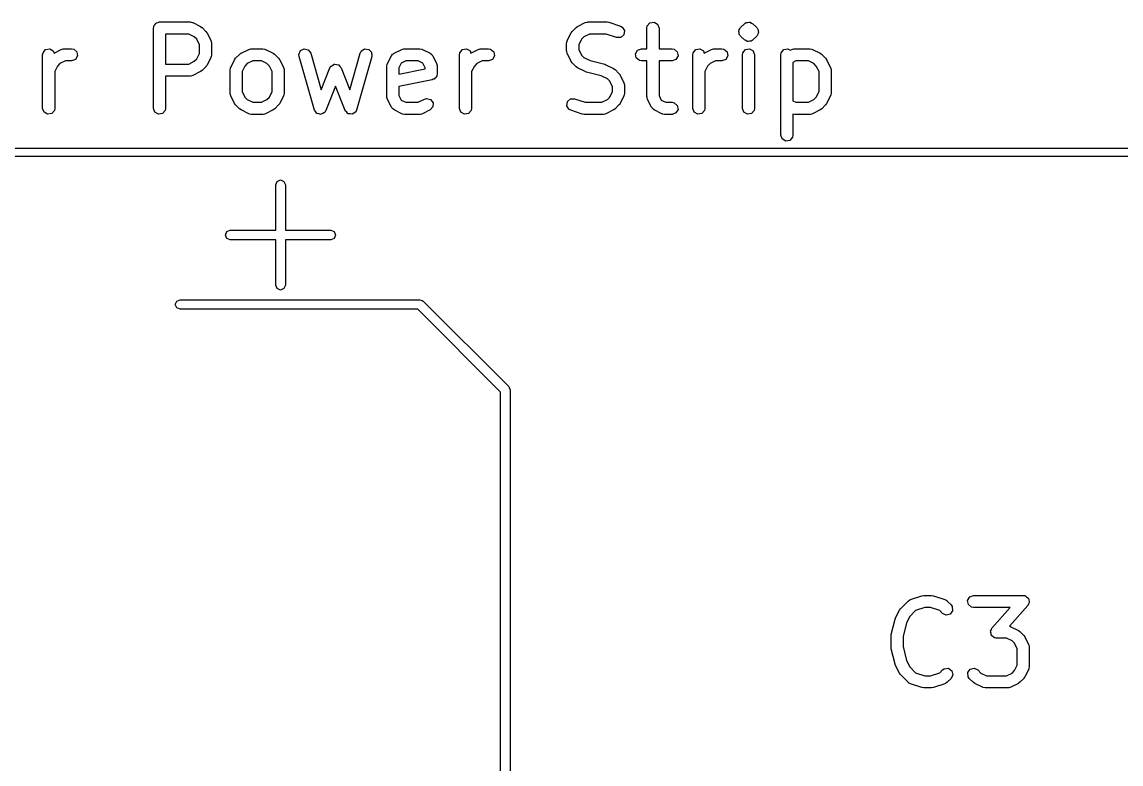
# Model space of a CAD drawing. Extents: x 58.1 to 150, y -119.5 to -80.4.
# Drawn here: x 74.93 to 88.62, y -89.61 to -80.38 of the extents above; entities that cross this region are included whole.
import ezdxf

# ---------------------------------------------------------------- set-up
doc = ezdxf.new("R2010")
doc.units = 0
doc.layers.add('BLACK', color=7, linetype='CONTINUOUS')

msp = doc.modelspace()

# ---------------------------------------------------------------- linework, layer by layer
at = {"layer": 'BLACK', "linetype": 'CONTINUOUS'}
for p, q in [((76.5714, -80.4524), (76.5731, -80.4426)), ((76.5714, -81.4524), (76.5714, -80.4524)), ((76.5726, -80.4394), (76.5742, -80.4365)), ((76.5731, -80.4426), (76.5726, -80.4394)), ((76.5742, -80.4365), (76.576, -80.4267)), ((76.576, -80.4267), (76.5885, -80.4118)), ((76.5885, -80.4118), (76.5982, -80.3949)), ((76.5982, -80.3949), (76.6046, -80.3926)), ((76.6046, -80.3926), (76.6089, -80.3874)), ((76.6089, -80.3874), (76.6281, -80.384)), ((76.6281, -80.384), (76.6464, -80.3774)), ((76.6464, -80.3774), (77.0274, -80.3774)), ((77.0274, -80.3774), (77.053, -80.3819)), ((77.053, -80.3819), (77.0565, -80.3848)), ((77.0565, -80.3848), (77.0609, -80.3853)), ((77.0609, -80.3853), (77.1562, -80.4329)), ((77.1562, -80.4329), (77.1742, -80.4463)), ((77.1742, -80.4463), (77.1757, -80.447)), ((77.1757, -80.447), (77.2233, -80.4946)), ((81.7839, -80.4946), (81.8315, -80.447)), ((81.8315, -80.447), (81.8499, -80.4341)), ((81.8499, -80.4341), (81.851, -80.4329)), ((81.851, -80.4329), (81.9462, -80.3853)), ((81.9462, -80.3853), (81.9712, -80.3779)), ((81.9712, -80.3779), (81.9755, -80.3789)), ((81.9755, -80.3789), (81.9798, -80.3774)), ((81.9798, -80.3774), (82.2179, -80.3774)), ((82.2179, -80.3774), (82.2399, -80.3813)), ((82.2399, -80.3813), (82.2416, -80.3812)), ((82.2416, -80.3812), (82.3844, -80.4288)), ((82.3844, -80.4288), (82.4073, -80.4413)), ((82.4073, -80.4413), (82.4342, -80.485)), ((82.7143, -80.4524), (82.7188, -80.4267)), ((82.7143, -80.7107), (82.7143, -80.4524)), ((82.7188, -80.4267), (82.7518, -80.3874)), ((82.7518, -80.3874), (82.8023, -80.3785)), ((82.8023, -80.3785), (82.8467, -80.4042)), ((82.8467, -80.4042), (82.8643, -80.4524)), ((82.8643, -80.4524), (82.8643, -80.7107)), ((83.8709, -80.4646), (83.8791, -80.447)), ((83.8791, -80.447), (83.9267, -80.3993)), ((83.9267, -80.3993), (83.9348, -80.3937)), ((83.9348, -80.3937), (83.9367, -80.3909)), ((83.9367, -80.3909), (83.94, -80.3901)), ((83.94, -80.3901), (83.9401, -80.39)), ((83.9401, -80.39), (83.9423, -80.3874)), ((83.9423, -80.3874), (83.9443, -80.3871)), ((83.9443, -80.3871), (83.9481, -80.3844)), ((83.9481, -80.3844), (83.9675, -80.3827)), ((83.9675, -80.3827), (83.9863, -80.3777)), ((83.9863, -80.3777), (83.9894, -80.3791)), ((83.9894, -80.3791), (83.9928, -80.3785)), ((83.9928, -80.3785), (83.9958, -80.3802)), ((83.9958, -80.3802), (83.9992, -80.3799)), ((83.9992, -80.3799), (84.0151, -80.3911)), ((84.0151, -80.3911), (84.0328, -80.3993)), ((84.0328, -80.3993), (84.0804, -80.447)), ((84.0804, -80.447), (84.0861, -80.4551)), ((84.0861, -80.4551), (84.0888, -80.457)), ((76.7214, -80.5274), (76.7214, -80.9012)), ((77.0097, -80.5274), (76.7214, -80.5274)), ((77.0782, -80.5616), (77.0097, -80.5274)), ((77.1086, -80.592), (77.0782, -80.5616)), ((77.1429, -80.6606), (77.1086, -80.592)), ((77.2233, -80.4946), (77.2361, -80.513)), ((77.2361, -80.513), (77.2373, -80.5141)), ((77.2373, -80.5141), (77.2849, -80.6093)), ((81.7222, -80.6093), (81.7698, -80.5141)), ((81.7698, -80.5141), (81.7832, -80.4961)), ((81.7832, -80.4961), (81.7839, -80.4946)), ((81.8985, -80.592), (81.8643, -80.6606)), ((81.9289, -80.5616), (81.8985, -80.592)), ((81.9975, -80.5274), (81.9289, -80.5616)), ((82.2057, -80.5274), (81.9975, -80.5274)), ((82.337, -80.5712), (82.2057, -80.5274)), ((82.3883, -80.5697), (82.337, -80.5712)), ((82.4267, -80.5357), (82.3883, -80.5697)), ((82.4342, -80.485), (82.4267, -80.5357)), ((83.8574, -80.4935), (83.8603, -80.4873)), ((83.8625, -80.5123), (83.8574, -80.4935)), ((83.8597, -80.4806), (83.8709, -80.4646)), ((83.8603, -80.4873), (83.8597, -80.4806)), ((83.8642, -80.5317), (83.8625, -80.5123)), ((83.8698, -80.5398), (83.8642, -80.5317)), ((83.8707, -80.543), (83.8698, -80.5398)), ((83.8734, -80.5449), (83.8707, -80.543)), ((83.8791, -80.553), (83.8734, -80.5449)), ((83.9267, -80.6007), (83.8791, -80.553)), ((84.0804, -80.553), (84.0328, -80.6007)), ((84.0886, -80.5354), (84.0804, -80.553)), ((84.0998, -80.5194), (84.0886, -80.5354)), ((84.0888, -80.457), (84.0897, -80.4602)), ((84.0897, -80.4602), (84.0954, -80.4683)), ((84.0954, -80.4683), (84.0971, -80.4877)), ((84.0971, -80.4877), (84.1021, -80.5065)), ((84.1021, -80.5065), (84.0992, -80.5127)), ((84.0992, -80.5127), (84.0998, -80.5194)), ((75.195, -80.7601), (75.228, -80.7208)), ((75.228, -80.7208), (75.2785, -80.7119)), ((75.2785, -80.7119), (75.3229, -80.7375)), ((75.3324, -80.7636), (75.4224, -80.7186)), ((75.4224, -80.7186), (75.4474, -80.7112)), ((75.4474, -80.7112), (75.4517, -80.7122)), ((75.4517, -80.7122), (75.456, -80.7107)), ((75.456, -80.7107), (75.5512, -80.7107)), ((75.5512, -80.7107), (75.5768, -80.7152)), ((75.5768, -80.7152), (75.6161, -80.7482)), ((77.1429, -80.768), (77.1429, -80.6606)), ((77.2849, -80.6093), (77.2924, -80.6343)), ((77.2924, -80.6343), (77.2913, -80.6386)), ((77.2913, -80.6386), (77.2929, -80.6429)), ((77.2929, -80.6429), (77.2929, -80.7857)), ((77.6605, -80.7663), (77.7557, -80.7186)), ((77.7557, -80.7186), (77.7807, -80.7112)), ((77.7807, -80.7112), (77.7851, -80.7122)), ((77.7851, -80.7122), (77.7893, -80.7107)), ((77.7893, -80.7107), (77.9321, -80.7107)), ((77.9321, -80.7107), (77.9578, -80.7152)), ((77.9578, -80.7152), (77.9612, -80.7181)), ((77.9612, -80.7181), (77.9657, -80.7186)), ((77.9657, -80.7186), (78.0609, -80.7663)), ((78.4021, -80.7336), (78.4482, -80.7111)), ((78.4482, -80.7111), (78.498, -80.7236)), ((78.498, -80.7236), (78.5281, -80.7651)), ((79.1571, -80.7417), (79.1996, -80.713)), ((79.1996, -80.713), (79.2507, -80.7183)), ((79.2507, -80.7183), (79.2863, -80.7551)), ((79.5653, -80.7663), (79.6605, -80.7186)), ((79.6605, -80.7186), (79.6855, -80.7112)), ((79.6855, -80.7112), (79.6898, -80.7122)), ((79.6898, -80.7122), (79.694, -80.7107)), ((79.694, -80.7107), (79.8845, -80.7107)), ((79.8845, -80.7107), (79.9102, -80.7152)), ((79.9102, -80.7152), (79.9136, -80.7181)), ((79.9136, -80.7181), (79.9181, -80.7186)), ((79.9181, -80.7186), (80.0133, -80.7663)), ((80.3855, -80.7601), (80.4185, -80.7208)), ((80.4185, -80.7208), (80.469, -80.7119)), ((80.469, -80.7119), (80.5134, -80.7375)), ((80.5229, -80.7636), (80.6129, -80.7186)), ((80.6129, -80.7186), (80.6379, -80.7112)), ((80.6379, -80.7112), (80.6422, -80.7122)), ((80.6422, -80.7122), (80.6464, -80.7107)), ((80.6464, -80.7107), (80.7417, -80.7107)), ((80.7417, -80.7107), (80.7673, -80.7152)), ((80.7673, -80.7152), (80.8066, -80.7482)), ((81.7143, -80.6429), (81.7188, -80.6172)), ((81.7143, -80.7381), (81.7143, -80.6429)), ((81.7188, -80.6172), (81.7217, -80.6138)), ((81.7217, -80.6138), (81.7222, -80.6093)), ((81.8643, -80.6606), (81.8643, -80.7204)), ((81.8643, -80.7204), (81.8985, -80.7889)), ((82.5726, -80.7727), (82.5982, -80.7283)), ((82.5982, -80.7283), (82.6464, -80.7107)), ((82.6464, -80.7107), (82.7143, -80.7107)), ((82.8643, -80.7107), (83.0274, -80.7107)), ((83.0274, -80.7107), (83.053, -80.7152)), ((83.053, -80.7152), (83.0923, -80.7482)), ((83.2902, -80.7601), (83.3232, -80.7208)), ((83.3232, -80.7208), (83.3737, -80.7119)), ((83.3737, -80.7119), (83.4182, -80.7375)), ((83.4277, -80.7636), (83.5176, -80.7186)), ((83.5176, -80.7186), (83.5426, -80.7112)), ((83.5426, -80.7112), (83.547, -80.7122)), ((83.547, -80.7122), (83.5512, -80.7107)), ((83.5512, -80.7107), (83.6464, -80.7107)), ((83.6464, -80.7107), (83.6721, -80.7152)), ((83.6721, -80.7152), (83.7114, -80.7482)), ((83.9093, -80.7601), (83.9423, -80.7208)), ((83.9444, -80.6089), (83.9267, -80.6007)), ((83.9423, -80.7208), (83.9928, -80.7119)), ((83.9603, -80.6201), (83.9444, -80.6089)), ((83.9638, -80.6198), (83.9603, -80.6201)), ((83.9667, -80.6215), (83.9638, -80.6198)), ((83.9701, -80.6209), (83.9667, -80.6215)), ((83.9732, -80.6223), (83.9701, -80.6209)), ((83.992, -80.6173), (83.9732, -80.6223)), ((84.0115, -80.6156), (83.992, -80.6173)), ((83.9928, -80.7119), (84.0372, -80.7375)), ((84.0153, -80.6129), (84.0115, -80.6156)), ((84.0173, -80.6126), (84.0153, -80.6129)), ((84.0194, -80.61), (84.0173, -80.6126)), ((84.0196, -80.6099), (84.0194, -80.61)), ((84.0228, -80.6091), (84.0196, -80.6099)), ((84.0247, -80.6063), (84.0228, -80.6091)), ((84.0328, -80.6007), (84.0247, -80.6063)), ((84.3855, -80.7601), (84.4185, -80.7208)), ((84.4185, -80.7208), (84.469, -80.7119)), ((84.469, -80.7119), (84.4979, -80.7285)), ((84.4979, -80.7285), (84.5176, -80.7186)), ((84.5176, -80.7186), (84.5426, -80.7112)), ((84.5426, -80.7112), (84.547, -80.7122)), ((84.547, -80.7122), (84.5512, -80.7107)), ((84.5512, -80.7107), (84.7417, -80.7107)), ((84.7417, -80.7107), (84.7673, -80.7152)), ((84.7673, -80.7152), (84.7708, -80.7181)), ((84.7708, -80.7181), (84.7752, -80.7186)), ((84.7752, -80.7186), (84.8704, -80.7663)), ((75.1905, -80.7857), (75.195, -80.7601)), ((75.1905, -81.4524), (75.1905, -80.7857)), ((75.3229, -80.7375), (75.3324, -80.7636)), ((75.4737, -80.8607), (75.4051, -80.895)), ((75.5512, -80.8607), (75.4737, -80.8607)), ((75.5994, -80.8432), (75.5512, -80.8607)), ((75.6251, -80.7987), (75.5994, -80.8432)), ((75.6161, -80.7482), (75.6251, -80.7987)), ((77.0097, -80.9012), (77.0782, -80.8669)), ((77.0782, -80.8669), (77.1086, -80.8365)), ((77.1086, -80.8365), (77.1429, -80.768)), ((77.2849, -80.8193), (77.2373, -80.9145)), ((77.2855, -80.8148), (77.2849, -80.8193)), ((77.2883, -80.8114), (77.2855, -80.8148)), ((77.2929, -80.7857), (77.2883, -80.8114)), ((77.5317, -80.9426), (77.5793, -80.8474)), ((77.5793, -80.8474), (77.5927, -80.8294)), ((77.5927, -80.8294), (77.5934, -80.8279)), ((77.5934, -80.8279), (77.641, -80.7803)), ((77.641, -80.7803), (77.6594, -80.7674)), ((77.6594, -80.7674), (77.6605, -80.7663)), ((77.807, -80.8607), (77.7385, -80.895)), ((77.9144, -80.8607), (77.807, -80.8607)), ((77.983, -80.895), (77.9144, -80.8607)), ((78.0609, -80.7663), (78.0789, -80.7796)), ((78.0789, -80.7796), (78.0804, -80.7803)), ((78.0804, -80.7803), (78.128, -80.8279)), ((78.128, -80.8279), (78.1409, -80.8463)), ((78.1409, -80.8463), (78.1421, -80.8474)), ((78.1421, -80.8474), (78.1897, -80.9426)), ((78.3811, -80.7804), (78.4021, -80.7336)), ((78.3838, -80.8063), (78.3811, -80.7804)), ((78.5743, -81.473), (78.3838, -80.8063)), ((78.5281, -80.7651), (78.6583, -81.2208)), ((79.0155, -81.2208), (79.1457, -80.7651)), ((79.29, -80.8063), (79.0995, -81.473)), ((79.1457, -80.7651), (79.1571, -80.7417)), ((79.2863, -80.7551), (79.29, -80.8063)), ((79.4841, -80.895), (79.5317, -80.7998)), ((79.5317, -80.7998), (79.5472, -80.7789)), ((79.5472, -80.7789), (79.5575, -80.7744)), ((79.5575, -80.7744), (79.5653, -80.7663)), ((79.7118, -80.8607), (79.6547, -80.8892)), ((79.8668, -80.8607), (79.7118, -80.8607)), ((79.9239, -80.8892), (79.8668, -80.8607)), ((80.0133, -80.7663), (80.0342, -80.7818)), ((80.0342, -80.7818), (80.0387, -80.7921)), ((80.0387, -80.7921), (80.0468, -80.7998)), ((80.0468, -80.7998), (80.0945, -80.895)), ((80.381, -80.7857), (80.3855, -80.7601)), ((80.381, -81.4524), (80.381, -80.7857)), ((80.5134, -80.7375), (80.5229, -80.7636)), ((80.6641, -80.8607), (80.5956, -80.895)), ((80.7417, -80.8607), (80.6641, -80.8607)), ((80.7899, -80.8432), (80.7417, -80.8607)), ((80.8155, -80.7987), (80.7899, -80.8432)), ((80.8066, -80.7482), (80.8155, -80.7987)), ((81.7158, -80.7423), (81.7143, -80.7381)), ((81.7148, -80.7467), (81.7158, -80.7423)), ((81.7222, -80.7716), (81.7148, -80.7467)), ((81.7698, -80.8669), (81.7222, -80.7716)), ((81.771, -80.868), (81.7698, -80.8669)), ((81.8985, -80.7889), (81.929, -80.8193)), ((81.929, -80.8193), (82.0059, -80.8578)), ((82.0059, -80.8578), (82.1884, -80.9034)), ((82.5815, -80.8232), (82.5726, -80.7727)), ((82.6208, -80.8562), (82.5815, -80.8232)), ((82.6464, -80.8607), (82.6208, -80.8562)), ((82.7143, -80.8607), (82.6464, -80.8607)), ((82.7143, -81.3095), (82.7143, -80.8607)), ((83.0274, -80.8607), (82.8643, -80.8607)), ((82.8643, -80.8607), (82.8643, -81.2918)), ((83.0756, -80.8432), (83.0274, -80.8607)), ((83.1012, -80.7987), (83.0756, -80.8432)), ((83.0923, -80.7482), (83.1012, -80.7987)), ((83.2857, -80.7857), (83.2902, -80.7601)), ((83.2857, -81.4524), (83.2857, -80.7857)), ((83.4182, -80.7375), (83.4277, -80.7636)), ((83.5689, -80.8607), (83.5004, -80.895)), ((83.6464, -80.8607), (83.5689, -80.8607)), ((83.6946, -80.8432), (83.6464, -80.8607)), ((83.7203, -80.7987), (83.6946, -80.8432)), ((83.7114, -80.7482), (83.7203, -80.7987)), ((83.9048, -80.7857), (83.9093, -80.7601)), ((83.9048, -81.4524), (83.9048, -80.7857)), ((84.0372, -80.7375), (84.0548, -80.7857)), ((84.0548, -80.7857), (84.0548, -81.4524)), ((84.381, -80.7857), (84.3855, -80.7601)), ((84.381, -81.7857), (84.381, -80.7857)), ((84.5689, -80.8607), (84.531, -80.8797)), ((84.724, -80.8607), (84.5689, -80.8607)), ((84.7925, -80.895), (84.724, -80.8607)), ((84.8704, -80.7663), (84.8885, -80.7796)), ((84.8885, -80.7796), (84.8899, -80.7803)), ((84.8899, -80.7803), (84.9376, -80.8279)), ((84.9376, -80.8279), (84.9504, -80.8463)), ((84.9504, -80.8463), (84.9516, -80.8474)), ((84.9516, -80.8474), (84.9992, -80.9426)), ((75.3747, -80.9254), (75.3405, -80.9939)), ((75.3405, -80.9939), (75.3405, -81.4524)), ((75.4051, -80.895), (75.3747, -80.9254)), ((76.7214, -80.9012), (77.0097, -80.9012)), ((77.1562, -80.9957), (77.0609, -81.0433)), ((77.1573, -80.9945), (77.1562, -80.9957)), ((77.1757, -80.9816), (77.1573, -80.9945)), ((77.2233, -80.934), (77.1757, -80.9816)), ((77.224, -80.9325), (77.2233, -80.934)), ((77.2373, -80.9145), (77.224, -80.9325)), ((77.5238, -80.9762), (77.5283, -80.9505)), ((77.5238, -81.2619), (77.5238, -80.9762)), ((77.5283, -80.9505), (77.5312, -80.9471)), ((77.5312, -80.9471), (77.5317, -80.9426)), ((77.7081, -80.9254), (77.6738, -80.9939)), ((77.6738, -80.9939), (77.6738, -81.2442)), ((77.7385, -80.895), (77.7081, -80.9254)), ((78.0134, -80.9254), (77.983, -80.895)), ((78.0476, -80.9939), (78.0134, -80.9254)), ((78.0476, -81.2442), (78.0476, -80.9939)), ((78.1897, -80.9426), (78.1971, -80.9676)), ((78.1971, -80.9676), (78.1961, -80.972)), ((78.1961, -80.972), (78.1976, -80.9762)), ((78.1976, -80.9762), (78.1976, -81.2619)), ((78.6583, -81.2208), (78.7673, -80.9483)), ((78.7673, -80.9483), (78.7771, -80.9325)), ((78.7771, -80.9325), (78.778, -80.9298)), ((78.778, -80.9298), (78.7792, -80.929)), ((78.7792, -80.929), (78.781, -80.9262)), ((78.781, -80.9262), (78.8016, -80.9151)), ((78.8016, -80.9151), (78.8216, -80.9028)), ((78.8216, -80.9028), (78.824, -80.9031)), ((78.824, -80.9031), (78.8262, -80.902)), ((78.8262, -80.902), (78.8491, -80.9068)), ((78.8491, -80.9068), (78.8723, -80.9101)), ((78.8723, -80.9101), (78.874, -80.9119)), ((78.874, -80.9119), (78.8764, -80.9124)), ((78.8764, -80.9124), (78.8909, -80.9309)), ((78.8909, -80.9309), (78.9065, -80.9483)), ((78.9065, -80.9483), (79.0155, -81.2208)), ((79.4762, -80.9286), (79.4807, -80.9029)), ((79.4762, -81.3095), (79.4762, -80.9286)), ((79.4807, -80.9029), (79.4836, -80.8995)), ((79.4836, -80.8995), (79.4841, -80.895)), ((79.6547, -80.8892), (79.6262, -80.9463)), ((79.6262, -80.9463), (79.6262, -81.0276)), ((79.6262, -81.0276), (79.9524, -80.9623)), ((79.9524, -80.9463), (79.9239, -80.8892)), ((79.9524, -80.9623), (79.9524, -80.9463)), ((80.0945, -80.895), (80.1019, -80.92)), ((80.1019, -80.92), (80.1008, -80.9244)), ((80.1008, -80.9244), (80.1024, -80.9286)), ((80.1024, -80.9286), (80.1024, -81.0238)), ((80.5652, -80.9254), (80.531, -80.9939)), ((80.531, -80.9939), (80.531, -81.4524)), ((80.5956, -80.895), (80.5652, -80.9254)), ((81.7839, -80.8864), (81.771, -80.868)), ((81.8315, -80.934), (81.7839, -80.8864)), ((81.833, -80.9347), (81.8315, -80.934)), ((81.851, -80.948), (81.833, -80.9347)), ((81.9462, -80.9957), (81.851, -80.948)), ((81.9497, -80.9961), (81.9462, -80.9957)), ((81.9616, -81.0013), (81.9497, -80.9961)), ((82.1441, -81.047), (81.9616, -81.0013)), ((82.1884, -80.9034), (82.2003, -80.9087)), ((82.2003, -80.9087), (82.2038, -80.9091)), ((82.2038, -80.9091), (82.299, -80.9567)), ((82.299, -80.9567), (82.317, -80.9701)), ((82.317, -80.9701), (82.3185, -80.9708)), ((82.3185, -80.9708), (82.3661, -81.0184)), ((83.47, -80.9254), (83.4357, -80.9939)), ((83.4357, -80.9939), (83.4357, -81.4524)), ((83.5004, -80.895), (83.47, -80.9254)), ((84.531, -80.8797), (84.531, -81.3584)), ((84.8229, -80.9254), (84.7925, -80.895)), ((84.8571, -80.9939), (84.8229, -80.9254)), ((84.8571, -81.2442), (84.8571, -80.9939)), ((84.9992, -80.9426), (85.0066, -80.9676)), ((85.0066, -80.9676), (85.0056, -80.972)), ((85.0056, -80.972), (85.0071, -80.9762)), ((85.0071, -80.9762), (85.0071, -81.2619)), ((77.0274, -81.0512), (76.7214, -81.0512)), ((76.7214, -81.0512), (76.7214, -81.4524)), ((77.0316, -81.0497), (77.0274, -81.0512)), ((77.036, -81.0507), (77.0316, -81.0497)), ((77.0609, -81.0433), (77.036, -81.0507)), ((80.0421, -81.0974), (79.6262, -81.1805)), ((80.0527, -81.0909), (80.0421, -81.0974)), ((80.0649, -81.0888), (80.0527, -81.0909)), ((80.0739, -81.078), (80.0649, -81.0888)), ((80.0859, -81.0707), (80.0739, -81.078)), ((80.0899, -81.059), (80.0859, -81.0707)), ((80.0979, -81.0495), (80.0899, -81.059)), ((80.1024, -81.0238), (80.0979, -81.0495)), ((82.221, -81.0854), (82.1441, -81.047)), ((82.2515, -81.1159), (82.221, -81.0854)), ((82.2857, -81.1844), (82.2515, -81.1159)), ((82.3661, -81.0184), (82.379, -81.0368)), ((82.379, -81.0368), (82.3802, -81.0379)), ((82.3802, -81.0379), (82.4278, -81.1331)), ((82.4278, -81.1331), (82.4352, -81.1581)), ((77.5253, -81.2661), (77.5238, -81.2619)), ((77.5243, -81.2705), (77.5253, -81.2661)), ((77.5317, -81.2954), (77.5243, -81.2705)), ((77.6738, -81.2442), (77.7081, -81.3127)), ((78.0134, -81.3127), (78.0476, -81.2442)), ((78.1976, -81.2619), (78.1931, -81.2876)), ((78.8369, -81.1781), (78.7161, -81.4802)), ((78.9577, -81.4802), (78.8369, -81.1781)), ((79.6262, -81.1805), (79.6262, -81.2918)), ((82.2515, -81.3127), (82.2857, -81.2442)), ((82.2857, -81.2442), (82.2857, -81.1844)), ((82.4357, -81.2619), (82.4312, -81.2876)), ((82.4352, -81.1581), (82.4342, -81.1625)), ((82.4342, -81.1625), (82.4357, -81.1667)), ((82.4357, -81.1667), (82.4357, -81.2619)), ((84.8229, -81.3127), (84.8571, -81.2442)), ((85.0071, -81.2619), (85.0026, -81.2876)), ((77.5793, -81.3907), (77.5317, -81.2954)), ((77.5805, -81.3918), (77.5793, -81.3907)), ((77.5934, -81.4102), (77.5805, -81.3918)), ((77.641, -81.4578), (77.5934, -81.4102)), ((77.7081, -81.3127), (77.7385, -81.3431)), ((77.7385, -81.3431), (77.807, -81.3774)), ((77.807, -81.3774), (77.9144, -81.3774)), ((77.9144, -81.3774), (77.983, -81.3431)), ((77.983, -81.3431), (78.0134, -81.3127)), ((78.128, -81.4102), (78.0804, -81.4578)), ((78.1287, -81.4087), (78.128, -81.4102)), ((78.1421, -81.3907), (78.1287, -81.4087)), ((78.1897, -81.2954), (78.1421, -81.3907)), ((78.1902, -81.291), (78.1897, -81.2954)), ((78.1931, -81.2876), (78.1902, -81.291)), ((79.4777, -81.3137), (79.4762, -81.3095)), ((79.4767, -81.3181), (79.4777, -81.3137)), ((79.4841, -81.3431), (79.4767, -81.3181)), ((79.5317, -81.4383), (79.4841, -81.3431)), ((79.6262, -81.2918), (79.6547, -81.3489)), ((79.6547, -81.3489), (79.7118, -81.3774)), ((79.7118, -81.3774), (79.8668, -81.3774)), ((79.8668, -81.3774), (79.9462, -81.3377)), ((79.9462, -81.3377), (79.9712, -81.3303)), ((79.9712, -81.3303), (80.0211, -81.3422)), ((80.0211, -81.3422), (80.0516, -81.3834)), ((80.0516, -81.3834), (80.0486, -81.4346)), ((81.7158, -81.4198), (81.7233, -81.369)), ((81.7233, -81.369), (81.7617, -81.335)), ((81.7617, -81.335), (81.813, -81.3336)), ((81.813, -81.3336), (81.9443, -81.3774)), ((81.9443, -81.3774), (82.1525, -81.3774)), ((82.1525, -81.3774), (82.221, -81.3431)), ((82.221, -81.3431), (82.2515, -81.3127)), ((82.3661, -81.4102), (82.3185, -81.4578)), ((82.3668, -81.4087), (82.3661, -81.4102)), ((82.3802, -81.3907), (82.3668, -81.4087)), ((82.4278, -81.2954), (82.3802, -81.3907)), ((82.4283, -81.291), (82.4278, -81.2954)), ((82.4312, -81.2876), (82.4283, -81.291)), ((82.7158, -81.3137), (82.7143, -81.3095)), ((82.7148, -81.3181), (82.7158, -81.3137)), ((82.7222, -81.3431), (82.7148, -81.3181)), ((82.7698, -81.4383), (82.7222, -81.3431)), ((82.8643, -81.2918), (82.8928, -81.3489)), ((82.8928, -81.3489), (82.9498, -81.3774)), ((82.9498, -81.3774), (83.0274, -81.3774)), ((83.0274, -81.3774), (83.053, -81.3819)), ((83.053, -81.3819), (83.0923, -81.4149)), ((84.531, -81.3584), (84.5689, -81.3774)), ((84.5689, -81.3774), (84.724, -81.3774)), ((84.724, -81.3774), (84.7925, -81.3431)), ((84.7925, -81.3431), (84.8229, -81.3127)), ((84.9376, -81.4102), (84.8899, -81.4578)), ((84.9382, -81.4087), (84.9376, -81.4102)), ((84.9516, -81.3907), (84.9382, -81.4087)), ((84.9992, -81.2954), (84.9516, -81.3907)), ((84.9997, -81.291), (84.9992, -81.2954)), ((85.0026, -81.2876), (84.9997, -81.291)), ((75.208, -81.5006), (75.1905, -81.4524)), ((75.2525, -81.5262), (75.208, -81.5006)), ((75.303, -81.5173), (75.2525, -81.5262)), ((75.336, -81.478), (75.303, -81.5173)), ((75.3405, -81.4524), (75.336, -81.478)), ((76.589, -81.5006), (76.5714, -81.4524)), ((76.6334, -81.5262), (76.589, -81.5006)), ((76.6839, -81.5173), (76.6334, -81.5262)), ((76.7169, -81.478), (76.6839, -81.5173)), ((76.7214, -81.4524), (76.7169, -81.478)), ((77.6425, -81.4585), (77.641, -81.4578)), ((77.6605, -81.4718), (77.6425, -81.4585)), ((77.7557, -81.5195), (77.6605, -81.4718)), ((77.7602, -81.52), (77.7557, -81.5195)), ((77.7636, -81.5229), (77.7602, -81.52)), ((77.7893, -81.5274), (77.7636, -81.5229)), ((77.9321, -81.5274), (77.7893, -81.5274)), ((77.9364, -81.5258), (77.9321, -81.5274)), ((77.9407, -81.5269), (77.9364, -81.5258)), ((77.9657, -81.5195), (77.9407, -81.5269)), ((78.0609, -81.4718), (77.9657, -81.5195)), ((78.062, -81.4707), (78.0609, -81.4718)), ((78.0804, -81.4578), (78.062, -81.4707)), ((78.5752, -81.4742), (78.5743, -81.473)), ((78.5752, -81.4758), (78.5752, -81.4742)), ((78.5902, -81.4949), (78.5752, -81.4758)), ((78.6044, -81.5145), (78.5902, -81.4949)), ((78.6059, -81.5149), (78.6044, -81.5145)), ((78.6069, -81.5161), (78.6059, -81.5149)), ((78.6307, -81.5211), (78.6069, -81.5161)), ((78.6542, -81.527), (78.6307, -81.5211)), ((78.6556, -81.5263), (78.6542, -81.527)), ((78.6571, -81.5266), (78.6556, -81.5263)), ((78.6785, -81.5151), (78.6571, -81.5266)), ((78.7003, -81.5045), (78.6785, -81.5151)), ((78.701, -81.5031), (78.7003, -81.5045)), ((78.7023, -81.5024), (78.701, -81.5031)), ((78.7161, -81.4802), (78.7023, -81.5024)), ((78.9588, -81.4814), (78.9577, -81.4802)), ((78.9589, -81.483), (78.9588, -81.4814)), ((78.9758, -81.5004), (78.9589, -81.483)), ((78.9919, -81.5185), (78.9758, -81.5004)), ((78.9935, -81.5187), (78.9919, -81.5185)), ((78.9946, -81.5198), (78.9935, -81.5187)), ((79.0187, -81.5223), (78.9946, -81.5198)), ((79.0427, -81.5258), (79.0187, -81.5223)), ((79.044, -81.525), (79.0427, -81.5258)), ((79.0456, -81.5251), (79.044, -81.525)), ((79.0657, -81.5115), (79.0456, -81.5251)), ((79.0863, -81.4988), (79.0657, -81.5115)), ((79.0868, -81.4973), (79.0863, -81.4988)), ((79.0881, -81.4964), (79.0868, -81.4973)), ((79.0995, -81.473), (79.0881, -81.4964)), ((79.5399, -81.446), (79.5317, -81.4383)), ((79.5443, -81.4563), (79.5399, -81.446)), ((79.5653, -81.4718), (79.5443, -81.4563)), ((79.6605, -81.5195), (79.5653, -81.4718)), ((79.665, -81.52), (79.6605, -81.5195)), ((79.6684, -81.5229), (79.665, -81.52)), ((79.694, -81.5274), (79.6684, -81.5229)), ((79.8845, -81.5274), (79.694, -81.5274)), ((79.8887, -81.5258), (79.8845, -81.5274)), ((79.8931, -81.5269), (79.8887, -81.5258)), ((79.9181, -81.5195), (79.8931, -81.5269)), ((80.0133, -81.4718), (79.9181, -81.5195)), ((80.0486, -81.4346), (80.0133, -81.4718)), ((80.3985, -81.5006), (80.381, -81.4524)), ((80.4429, -81.5262), (80.3985, -81.5006)), ((80.4935, -81.5173), (80.4429, -81.5262)), ((80.5264, -81.478), (80.4935, -81.5173)), ((80.531, -81.4524), (80.5264, -81.478)), ((81.7427, -81.4635), (81.7158, -81.4198)), ((81.7656, -81.4759), (81.7427, -81.4635)), ((81.9084, -81.5235), (81.7656, -81.4759)), ((81.9101, -81.5235), (81.9084, -81.5235)), ((81.9321, -81.5274), (81.9101, -81.5235)), ((82.1702, -81.5274), (81.9321, -81.5274)), ((82.1745, -81.5258), (82.1702, -81.5274)), ((82.1788, -81.5269), (82.1745, -81.5258)), ((82.2038, -81.5195), (82.1788, -81.5269)), ((82.299, -81.4718), (82.2038, -81.5195)), ((82.3001, -81.4707), (82.299, -81.4718)), ((82.3185, -81.4578), (82.3001, -81.4707)), ((82.778, -81.446), (82.7698, -81.4383)), ((82.7824, -81.4563), (82.778, -81.446)), ((82.8034, -81.4718), (82.7824, -81.4563)), ((82.8986, -81.5195), (82.8034, -81.4718)), ((82.9031, -81.52), (82.8986, -81.5195)), ((82.9065, -81.5229), (82.9031, -81.52)), ((82.9321, -81.5274), (82.9065, -81.5229)), ((83.0274, -81.5274), (82.9321, -81.5274)), ((83.0756, -81.5098), (83.0274, -81.5274)), ((83.1012, -81.4654), (83.0756, -81.5098)), ((83.0923, -81.4149), (83.1012, -81.4654)), ((83.3033, -81.5006), (83.2857, -81.4524)), ((83.3477, -81.5262), (83.3033, -81.5006)), ((83.3982, -81.5173), (83.3477, -81.5262)), ((83.4312, -81.478), (83.3982, -81.5173)), ((83.4357, -81.4524), (83.4312, -81.478)), ((83.9223, -81.5006), (83.9048, -81.4524)), ((83.9667, -81.5262), (83.9223, -81.5006)), ((84.0173, -81.5173), (83.9667, -81.5262)), ((84.0502, -81.478), (84.0173, -81.5173)), ((84.0548, -81.4524), (84.0502, -81.478)), ((84.5512, -81.5274), (84.531, -81.5238)), ((84.531, -81.5238), (84.531, -81.7857)), ((84.7417, -81.5274), (84.5512, -81.5274)), ((84.7459, -81.5258), (84.7417, -81.5274)), ((84.7502, -81.5269), (84.7459, -81.5258)), ((84.7752, -81.5195), (84.7502, -81.5269)), ((84.8704, -81.4718), (84.7752, -81.5195)), ((84.8716, -81.4707), (84.8704, -81.4718)), ((84.8899, -81.4578), (84.8716, -81.4707)), ((84.3985, -81.8339), (84.381, -81.7857)), ((84.5264, -81.8114), (84.4935, -81.8507)), ((84.531, -81.7857), (84.5264, -81.8114)), ((60, -81.95), (149, -81.95)), ((84.4429, -81.8596), (84.3985, -81.8339)), ((84.4935, -81.8507), (84.4429, -81.8596)), ((149, -82.05), (60, -82.05)), ((78.092, -82.404), (78.1096, -82.3616)), ((78.1096, -82.3616), (78.152, -82.344)), ((78.152, -82.344), (78.1944, -82.3616)), ((78.1944, -82.3616), (78.212, -82.404)), ((78.092, -82.969), (78.092, -82.404)), ((78.212, -82.404), (78.212, -82.969)), ((77.467, -83.029), (77.4846, -82.9866)), ((77.4846, -83.0714), (77.467, -83.029)), ((77.4846, -82.9866), (77.527, -82.969)), ((77.527, -82.969), (78.092, -82.969)), ((78.212, -82.969), (78.777, -82.969)), ((78.777, -82.969), (78.8194, -82.9866)), ((78.8194, -82.9866), (78.837, -83.029)), ((78.837, -83.029), (78.8194, -83.0714)), ((77.527, -83.089), (77.4846, -83.0714)), ((78.092, -83.089), (77.527, -83.089)), ((78.092, -83.654), (78.092, -83.089)), ((78.777, -83.089), (78.212, -83.089)), ((78.212, -83.089), (78.212, -83.654)), ((78.8194, -83.0714), (78.777, -83.089)), ((78.1096, -83.6964), (78.092, -83.654)), ((78.152, -83.714), (78.1096, -83.6964)), ((78.1944, -83.6964), (78.152, -83.714)), ((78.212, -83.654), (78.1944, -83.6964)), ((76.842, -83.894), (76.8596, -83.8516)), ((76.8596, -83.8516), (76.902, -83.834)), ((76.902, -83.834), (79.8876, -83.834)), ((79.8876, -83.834), (79.9171, -83.8462)), ((79.9171, -83.8462), (79.93, -83.8516)), ((79.93, -83.8516), (80.9944, -84.916)), ((76.8596, -83.9364), (76.842, -83.894)), ((76.902, -83.954), (76.8596, -83.9364)), ((79.8627, -83.954), (76.902, -83.954)), ((80.892, -84.9833), (79.8627, -83.954)), ((80.9944, -84.916), (80.9944, -84.916)), ((80.9944, -84.916), (81.012, -84.9584)), ((81.012, -84.9584), (81.012, -94.414)), ((80.892, -94.354), (80.892, -84.9833)), ((85.9657, -87.585), (85.9871, -87.57)), ((85.9871, -87.57), (85.9915, -87.5696)), ((85.9915, -87.5696), (85.995, -87.5668)), ((85.995, -87.5668), (86.1379, -87.5192)), ((86.1379, -87.5192), (86.1601, -87.5159)), ((86.1601, -87.5159), (86.1616, -87.5154)), ((86.1616, -87.5154), (86.2569, -87.5154)), ((86.2569, -87.5154), (86.2789, -87.5193)), ((86.2789, -87.5193), (86.2806, -87.5192)), ((86.2806, -87.5192), (86.4234, -87.5668)), ((86.4234, -87.5668), (86.4463, -87.5793)), ((86.7068, -87.5774), (86.7325, -87.5329)), ((86.7325, -87.5329), (86.7807, -87.5154)), ((86.7807, -87.5154), (87.3997, -87.5154)), ((87.3997, -87.5154), (87.4108, -87.5173)), ((87.4108, -87.5173), (87.4143, -87.5168)), ((87.4143, -87.5168), (87.4169, -87.5184)), ((87.4169, -87.5184), (87.4254, -87.5199)), ((87.4254, -87.5199), (87.4409, -87.5329)), ((87.4409, -87.5329), (87.4582, -87.5434)), ((87.4582, -87.5434), (87.4601, -87.549)), ((87.4601, -87.549), (87.4647, -87.5529)), ((87.4647, -87.5529), (87.4682, -87.5728)), ((85.8088, -87.7949), (85.8564, -87.6997)), ((85.8564, -87.6997), (85.8698, -87.6817)), ((85.8698, -87.6817), (85.8705, -87.6802)), ((85.8705, -87.6802), (85.9657, -87.585)), ((86.0593, -87.7036), (85.9852, -87.7777)), ((86.1738, -87.6654), (86.0593, -87.7036)), ((86.2447, -87.6654), (86.1738, -87.6654)), ((86.3592, -87.7036), (86.2447, -87.6654)), ((86.3943, -87.7387), (86.3592, -87.7036)), ((86.4463, -87.5793), (86.4487, -87.5831)), ((86.4487, -87.5831), (86.4527, -87.585)), ((86.4527, -87.585), (86.5004, -87.6326)), ((86.5198, -87.705), (86.4904, -87.7471)), ((86.5004, -87.6326), (86.5153, -87.6539)), ((86.5153, -87.6539), (86.5198, -87.705)), ((86.7157, -87.6279), (86.7068, -87.5774)), ((86.755, -87.6609), (86.7157, -87.6279)), ((86.7807, -87.6654), (86.755, -87.6609)), ((87.2344, -87.6654), (86.7807, -87.6654)), ((87.0099, -87.9219), (87.2344, -87.6654)), ((87.4562, -87.6398), (87.2287, -87.8998)), ((87.4635, -87.6209), (87.4562, -87.6398)), ((87.4736, -87.6034), (87.4635, -87.6209)), ((87.4682, -87.5728), (87.4747, -87.5919)), ((87.4747, -87.5919), (87.4725, -87.5975)), ((87.4725, -87.5975), (87.4736, -87.6034)), ((85.7555, -88.0008), (85.8031, -87.8103)), ((85.8031, -87.8103), (85.8084, -87.7985)), ((85.8084, -87.7985), (85.8088, -87.7949)), ((85.9852, -87.7777), (85.9467, -87.8547)), ((86.4408, -87.7603), (86.3943, -87.7387)), ((86.4904, -87.7471), (86.4408, -87.7603)), ((85.9467, -87.8547), (85.9033, -88.0282)), ((86.9914, -87.9698), (86.9936, -87.9642)), ((86.9979, -87.9889), (86.9914, -87.9698)), ((86.9925, -87.9583), (87.0026, -87.9408)), ((86.9936, -87.9642), (86.9925, -87.9583)), ((87.0026, -87.9408), (87.0099, -87.9219)), ((87.2287, -87.8998), (87.2349, -87.9009)), ((87.2349, -87.9009), (87.2383, -87.9037)), ((87.2383, -87.9037), (87.2428, -87.9043)), ((87.2428, -87.9043), (87.338, -87.9519)), ((87.338, -87.9519), (87.356, -87.9652)), ((87.356, -87.9652), (87.3575, -87.9659)), ((87.3575, -87.9659), (87.4051, -88.0135)), ((85.7533, -88.019), (85.7559, -88.0042)), ((85.7533, -88.1618), (85.7533, -88.019)), ((85.7559, -88.0042), (85.7555, -88.0008)), ((85.9033, -88.0282), (85.9033, -88.1526)), ((87.0014, -88.0088), (86.9979, -87.9889)), ((87.006, -88.0127), (87.0014, -88.0088)), ((87.0079, -88.0183), (87.006, -88.0127)), ((87.0252, -88.0288), (87.0079, -88.0183)), ((87.0407, -88.0418), (87.0252, -88.0288)), ((87.0492, -88.0433), (87.0407, -88.0418)), ((87.0518, -88.0449), (87.0492, -88.0433)), ((87.0553, -88.0444), (87.0518, -88.0449)), ((87.0664, -88.0463), (87.0553, -88.0444)), ((87.1915, -88.0463), (87.0664, -88.0463)), ((87.26, -88.0806), (87.1915, -88.0463)), ((87.2905, -88.111), (87.26, -88.0806)), ((87.3247, -88.1795), (87.2905, -88.111)), ((87.4051, -88.0135), (87.418, -88.0319)), ((87.418, -88.0319), (87.4192, -88.033)), ((87.4192, -88.033), (87.4668, -88.1283)), ((85.7545, -88.1651), (85.7533, -88.1618)), ((85.7555, -88.18), (85.7545, -88.1651)), ((85.8031, -88.3705), (85.7555, -88.18)), ((85.9033, -88.1526), (85.9467, -88.3261)), ((87.3247, -88.3822), (87.3247, -88.1795)), ((87.4668, -88.1283), (87.4742, -88.1532)), ((87.4742, -88.1532), (87.4732, -88.1576)), ((87.4732, -88.1576), (87.4747, -88.1618)), ((87.4747, -88.1618), (87.4747, -88.3999)), ((85.8051, -88.3734), (85.8031, -88.3705)), ((85.8088, -88.3858), (85.8051, -88.3734)), ((85.8564, -88.4811), (85.8088, -88.3858)), ((85.9467, -88.3261), (85.9852, -88.4031)), ((87.2905, -88.4507), (87.3247, -88.3822)), ((85.8576, -88.4822), (85.8564, -88.4811)), ((85.8705, -88.5006), (85.8576, -88.4822)), ((85.9657, -88.5958), (85.8705, -88.5006)), ((85.9852, -88.4031), (86.0593, -88.4772)), ((86.0593, -88.4772), (86.1738, -88.5154)), ((86.1738, -88.5154), (86.2447, -88.5154)), ((86.2447, -88.5154), (86.3592, -88.4772)), ((86.3592, -88.4772), (86.3943, -88.4421)), ((86.3943, -88.4421), (86.4156, -88.4272)), ((86.4156, -88.4272), (86.4667, -88.4227)), ((86.4667, -88.4227), (86.5088, -88.4521)), ((86.522, -88.5017), (86.5004, -88.5482)), ((86.5088, -88.4521), (86.522, -88.5017)), ((86.7082, -88.4757), (86.7376, -88.4337)), ((86.7127, -88.5268), (86.7082, -88.4757)), ((86.7276, -88.5482), (86.7127, -88.5268)), ((86.7376, -88.4337), (86.7872, -88.4204)), ((86.7872, -88.4204), (86.8337, -88.4421)), ((86.8337, -88.4421), (86.8727, -88.4811)), ((86.8727, -88.4811), (86.9412, -88.5154)), ((86.9412, -88.5154), (87.1915, -88.5154)), ((87.1915, -88.5154), (87.26, -88.4811)), ((87.26, -88.4811), (87.2905, -88.4507)), ((87.4192, -88.5287), (87.4058, -88.5467)), ((87.4668, -88.4334), (87.4192, -88.5287)), ((87.4673, -88.429), (87.4668, -88.4334)), ((87.4702, -88.4256), (87.4673, -88.429)), ((87.4747, -88.3999), (87.4702, -88.4256)), ((85.9698, -88.5977), (85.9657, -88.5958)), ((85.9721, -88.6015), (85.9698, -88.5977)), ((85.995, -88.6139), (85.9721, -88.6015)), ((86.1379, -88.6615), (85.995, -88.6139)), ((86.1395, -88.6615), (86.1379, -88.6615)), ((86.1616, -88.6654), (86.1395, -88.6615)), ((86.2569, -88.6654), (86.1616, -88.6654)), ((86.2584, -88.6648), (86.2569, -88.6654)), ((86.2806, -88.6615), (86.2584, -88.6648)), ((86.4234, -88.6139), (86.2806, -88.6615)), ((86.4269, -88.6111), (86.4234, -88.6139)), ((86.4314, -88.6107), (86.4269, -88.6111)), ((86.4527, -88.5958), (86.4314, -88.6107)), ((86.5004, -88.5482), (86.4527, -88.5958)), ((86.7753, -88.5958), (86.7276, -88.5482)), ((86.7767, -88.5965), (86.7753, -88.5958)), ((86.7947, -88.6098), (86.7767, -88.5965)), ((86.89, -88.6575), (86.7947, -88.6098)), ((86.8944, -88.658), (86.89, -88.6575)), ((86.8979, -88.6609), (86.8944, -88.658)), ((86.9235, -88.6654), (86.8979, -88.6609)), ((87.2092, -88.6654), (86.9235, -88.6654)), ((87.2135, -88.6638), (87.2092, -88.6654)), ((87.2178, -88.6649), (87.2135, -88.6638)), ((87.2428, -88.6575), (87.2178, -88.6649)), ((87.338, -88.6098), (87.2428, -88.6575)), ((87.3391, -88.6087), (87.338, -88.6098)), ((87.3575, -88.5958), (87.3391, -88.6087)), ((87.4051, -88.5482), (87.3575, -88.5958)), ((87.4058, -88.5467), (87.4051, -88.5482))]:
    msp.add_line(p, q, dxfattribs=at)

doc.saveas('drawing.dxf')
